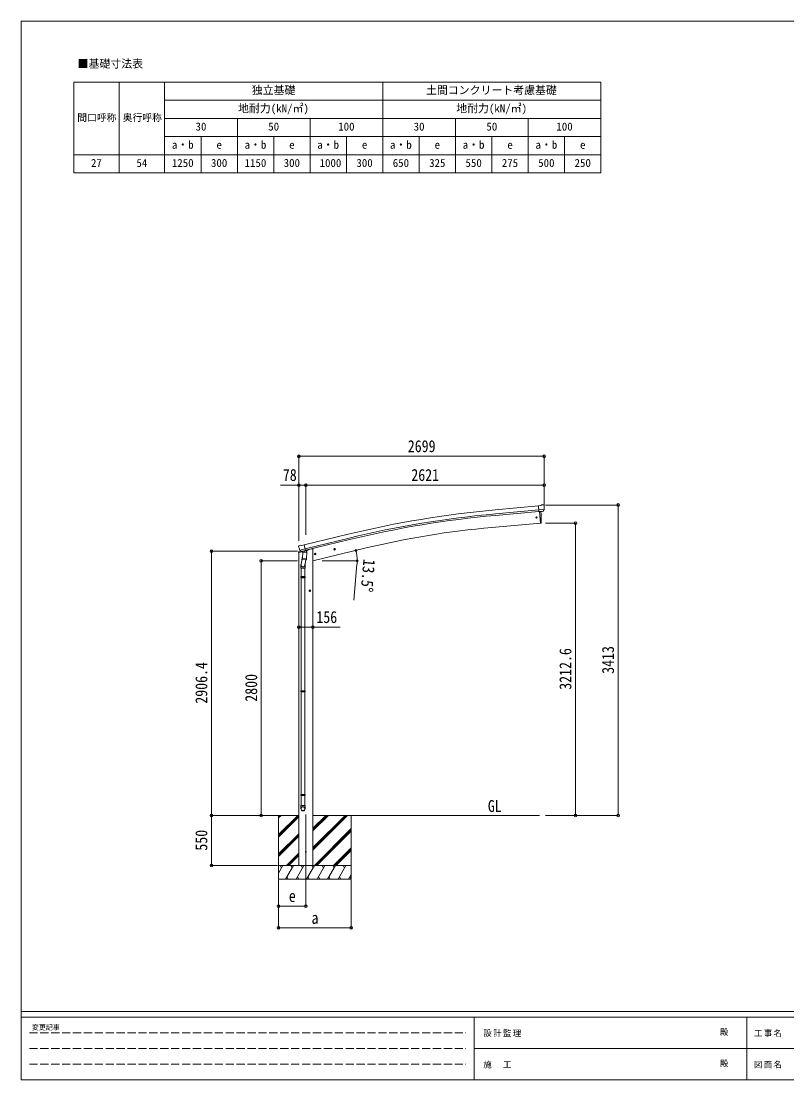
# Model space of a CAD drawing. Units: millimetres at full size, sheet at 1:30. Extents: x -8385 to 8479, y -5853 to 5787.
# Drawn here: x -8385 to 38, y -5853 to 5787 of the extents above; entities that cross this region are included whole.
import ezdxf
from ezdxf.enums import TextEntityAlignment as Align

# ---------------------------------------------------------------- set-up
doc = ezdxf.new("R2010")
doc.units = ezdxf.units.MM
doc.header["$LTSCALE"] = 30
doc.header["$PDMODE"] = 32
doc.header["$PDSIZE"] = 30
doc.linetypes.add('DASHED3', pattern=[4, 3, -1])
for name, color, linetype, lineweight in [('0-0_0', 7, 'Continuous', 9), ('0-1_本体', 4, 'Continuous', 9), ('0-2_部品', 7, 'Continuous', 9), ('0-8_PARTS2', 2, 'Continuous', 9), ('0-A_寸法', 6, 'Continuous', 9), ('F-0_240', 7, 'Continuous', 9)]:
    doc.layers.add(name, color=color, linetype=linetype, lineweight=lineweight)
doc.styles.add('ＭＳ ゴシック', font='')
doc.styles.get('ＭＳ ゴシック').set_extended_font_data('MS Gothic')

msp = doc.modelspace()

# ---------------------------------------------------------------- linework, layer by layer
at = {"layer": '0-0_0', "color": 6}
for p, q in [((-1818.1, -2945.47), (-1818.1, 467.53)), ((-2287.12, 267.13), (-2287.12, -2945.47))]:
    msp.add_line(p, q, dxfattribs=at)
at = {"layer": '0-0_0'}
for p, q in [((-5927.78, -2945.47), (-5331.45, -2945.47)), ((-5553.7, -2945.47), (-5553.7, -3645.47)), ((-5553.7, -3156.7), (-5342.47, -2945.47)), ((-5553.7, -2972.85), (-5526.32, -2945.47)), ((-5553.7, -2958.71), (-5540.46, -2945.47)), ((-5553.7, -3170.84), (-5331.45, -2948.59)), ((-5553.7, -3184.98), (-5331.45, -2962.74)), ((-5175.95, -3327.73), (-4793.68, -2945.47)), ((-5175.95, -3299.45), (-4821.97, -2945.47)), ((-5175.95, -3313.59), (-4807.83, -2945.47)), ((-5175.95, -3115.6), (-5005.82, -2945.47)), ((-5175.95, -3101.46), (-5019.96, -2945.47)), ((-5175.95, -3087.32), (-5034.1, -2945.47)), ((-5175.95, -2945.47), (-2681.22, -2945.47)), ((-4753.7, -2945.47), (-4753.7, -3645.47)), ((-5159.84, -3495.47), (-4753.7, -3089.33)), ((-5145.7, -3495.47), (-4753.7, -3103.48)), ((-5131.55, -3495.47), (-4753.7, -3117.62)), ((-5553.7, -3368.83), (-5331.45, -3146.58)), ((-5553.7, -3382.97), (-5331.45, -3160.73)), ((-5553.7, -3397.12), (-5331.45, -3174.87)), ((-5468.21, -3495.47), (-5331.45, -3358.71)), ((-5454.06, -3495.47), (-5331.45, -3372.86)), ((-4947.71, -3495.47), (-4753.7, -3301.46)), ((-4933.56, -3495.47), (-4753.7, -3315.61)), ((-4919.42, -3495.47), (-4753.7, -3329.75)), ((-5439.92, -3495.47), (-5331.45, -3387)), ((-4753.7, -3495.47), (-5553.7, -3495.47)), ((-5553.7, -3579.3), (-5505.3, -3495.47)), ((-5520.3, -3521.45), (-5535.3, -3495.47)), ((-5476.43, -3645.47), (-5389.83, -3495.47)), ((-5404.83, -3521.45), (-5419.83, -3495.47)), ((-5360.96, -3645.47), (-5274.36, -3495.47)), ((-5289.36, -3521.45), (-5304.36, -3495.47)), ((-5245.49, -3645.47), (-5158.89, -3495.47)), ((-5173.89, -3521.45), (-5188.89, -3495.47)), ((-5130.02, -3645.47), (-5043.42, -3495.47)), ((-5058.42, -3521.45), (-5073.42, -3495.47)), ((-5014.55, -3645.47), (-4927.95, -3495.47)), ((-4957.95, -3495.47), (-4942.95, -3521.45)), ((-4899.08, -3645.47), (-4812.48, -3495.47)), ((-4827.48, -3521.45), (-4842.48, -3495.47)), ((-4783.61, -3645.47), (-4753.7, -3593.66)), ((-5553.7, -3645.47), (-4753.7, -3645.47)), ((-5461.43, -3619.49), (-5446.43, -3645.47)), ((-5345.96, -3619.49), (-5330.96, -3645.47)), ((-5230.49, -3619.49), (-5215.49, -3645.47)), ((-5115.02, -3619.49), (-5100.02, -3645.47)), ((-4999.55, -3619.49), (-4984.55, -3645.47)), ((-4884.08, -3619.49), (-4869.08, -3645.47)), ((-4768.61, -3619.49), (-4753.61, -3645.47))]:
    msp.add_line(p, q, dxfattribs=at)
at = {"layer": '0-1_本体'}
for p, q in [((-2694.34, 456.93), (-3171.85, 413.73)), ((-2690.58, 413.93), (-3167.96, 370.74)), ((-2689.11, 397.16), (-3166.44, 353.98)), ((-2681.87, 394.77), (-2670.71, 267.17)), ((-3208.65, 220.11), (-2670.71, 267.17)), ((-5271.18, 28.12), (-4788.3, 145.6)), ((-5261.1, -13.85), (-4778.09, 103.62)), ((-5257.17, -30.23), (-4774.11, 87.26)), ((-5331.2, -55.18), (-5331.2, -3495.47)), ((-5175.7, -145.47), (-4590.02, -4.86)), ((-5175.7, -15.47), (-5175.7, -3495.47)), ((-5210.2, -484.97), (-5210.2, -464.97)), ((-5200.2, -474.97), (-5220.2, -474.97)), ((-5210.2, -467.47), (-5216.7, -471.22)), ((-5216.7, -471.22), (-5216.7, -478.73)), ((-5216.7, -478.73), (-5210.2, -482.48)), ((-5203.7, -471.22), (-5210.2, -467.47))]:
    msp.add_line(p, q, dxfattribs=at)
at = {"layer": '0-1_本体', "color": 6}
msp.add_line((-5175.45, -875.65), (-5331.45, -875.65), dxfattribs=at)
at = {"layer": '0-1_本体'}
for points in [[(-5175.7, -15.47), (-5195.7, -15.47), (-5229.21, -23.52)], [(-5210.2, -482.48), (-5203.7, -478.73), (-5203.7, -471.22)]]:
    msp.add_lwpolyline(points, dxfattribs=at)
for radius in [8.5, 7.7, 6.5]:
    msp.add_circle((-5210.2, -474.97), radius, dxfattribs=at)
for centre, radius, start, end in [((-2175.72, -10596.28), 11054.98, 95.16866, 103.66973), ((-2175.72, -10596.28), 11011.82, 95.16974, 103.66973), ((-2175.72, -10596.28), 10994.98, 95.16974, 103.66973), ((-2385.67, -9186.67), 9442.71, 95.00001, 103.5)]:
    msp.add_arc(centre, radius, start, end, dxfattribs=at)
at = {"layer": '0-2_部品', "lineweight": 18}
for p, q in [((-7806.8, 5118.46), (-2006.8, 5118.46)), ((-7806.8, 5118.46), (-7806.8, 4118.46)), ((-7306.8, 5118.46), (-7306.8, 4118.46)), ((-4406.8, 5118.46), (-4406.8, 4118.46)), ((-6806.8, 4918.46), (-2006.8, 4918.46)), ((-6806.8, 4718.46), (-2006.8, 4718.46)), ((-3606.8, 4718.46), (-3606.8, 4118.46)), ((-6806.8, 4518.46), (-2006.8, 4518.46)), ((-3206.8, 4518.46), (-3206.8, 4118.46)), ((-2406.8, 4518.46), (-2406.8, 4118.46))]:
    msp.add_line(p, q, dxfattribs=at)
at = {"layer": '0-2_部品'}
for p, q in [((-2667.96, 461.38), (-2656.24, 468.14)), ((-2641.33, 469.73), (-2655, 468.53)), ((-2632.2, 463.98), (-2637.68, 468.58)), ((-2667.96, 461.38), (-2694.52, 459.05)), ((-2688.87, 394.39), (-2694.52, 459.05)), ((-2631.66, 419.09), (-2690.58, 413.93)), ((-2678.9, 395.26), (-2688.87, 394.39)), ((-2681.89, 395), (-2670.73, 267.4)), ((-2645.3, 398.2), (-2653, 397.53)), ((-2642.91, 399.6), (-2631.98, 418.54)), ((-2631.14, 461.94), (-2631.02, 460.59)), ((-2670.73, 267.4), (-2668.67, 267.65)), ((-5332.88, 12.54), (-5332.61, 11.39)), ((-5328.67, 21.11), (-5332.52, 14.82)), ((-5325.57, 23.36), (-5312.39, 26.53)), ((-5297.83, 23.85), (-5311.09, 26.55)), ((-5297.83, 23.85), (-5271.9, 30.08)), ((-5334.01, -55.79), (-5291.31, -45.54)), ((-5334.01, -48.9), (-5334.01, -55.79)), ((-5305.51, -39.69), (-5331.71, -45.99)), ((-5318.83, -27.77), (-5261.32, -13.96)), ((-5301.98, -42.68), (-5318.36, -28.19)), ((-5290.39, -92.2), (-5306.3, -188.37)), ((-5299.27, -43.24), (-5291.75, -41.44)), ((-5298.43, -43.14), (-5296.9, -42.77)), ((-5296.9, -42.77), (-5260.2, -33.96)), ((-5295.06, -43), (-5295.12, -43.74)), ((-5294.36, -44.78), (-5268.55, -51.22)), ((-5287.44, -50.13), (-5292.12, -116.96)), ((-5241.76, -53.32), (-5287.44, -50.13)), ((-5285.67, -46.95), (-5285.9, -50.23)), ((-5266.15, -35.78), (-5267.17, -50.39)), ((-5260.2, -33.96), (-5258.67, -33.59)), ((-5257.12, -31.49), (-5256.17, -31.55)), ((-5256.17, -31.55), (-5242.86, -46.87)), ((-5252.18, -36.15), (-5233.29, -31.61)), ((-5246.43, -120.16), (-5241.76, -53.32)), ((-5242.86, -46.87), (-5243.3, -53.21)), ((-5229.46, -23.44), (-5229.46, -26.75)), ((-5161.14, -73.01), (-5141.69, -68.34)), ((-5156.58, -65.23), (-5158.71, -72.43)), ((-5149.28, -63.48), (-5156.58, -65.23)), ((-5149.08, -80.4), (-5153.75, -60.95)), ((-5144.12, -68.93), (-5149.28, -63.48)), ((-5146.25, -76.12), (-5144.12, -68.93)), ((-4947.22, -21.65), (-4927.77, -16.99)), ((-4942.66, -13.88), (-4944.79, -21.07)), ((-4935.36, -12.12), (-4942.66, -13.88)), ((-4935.16, -29.04), (-4939.83, -9.6)), ((-4930.19, -17.57), (-4935.36, -12.12)), ((-4932.33, -24.76), (-4930.19, -17.57)), ((-5308.45, -225.53), (-5308.45, -191.18)), ((-5262.45, -225.53), (-5308.45, -225.53)), ((-5306.45, -225.53), (-5306.45, -319.53)), ((-5292.98, -129.43), (-5292.1, -116.96)), ((-5292.58, -130.79), (-5292.58, -130.79)), ((-5246.43, -120.16), (-5292.12, -116.96)), ((-5291.13, -131.57), (-5249.44, -134.48)), ((-5254.86, -134.1), (-5265.6, -197.69)), ((-5264.45, -225.53), (-5264.45, -319.53)), ((-5262.45, -190.87), (-5262.45, -225.53)), ((-5246.44, -120.16), (-5247.33, -132.85)), ((-5308.45, -321.53), (-5307.45, -319.53)), ((-5262.45, -321.53), (-5308.45, -321.53)), ((-5262.45, -329.53), (-5308.45, -329.53)), ((-5263.45, -319.53), (-5307.45, -319.53)), ((-5263.45, -331.53), (-5307.45, -331.53)), ((-5306.45, -331.53), (-5306.45, -1575.72)), ((-5264.45, -331.53), (-5264.45, -1575.72)), ((-5262.45, -321.53), (-5263.45, -319.53)), ((-5262.45, -329.53), (-5263.45, -331.53)), ((-5262.45, -321.53), (-5262.45, -329.53)), ((-5209.95, -485.59), (-5209.95, -465.59)), ((-5199.95, -475.59), (-5219.95, -475.59)), ((-5209.95, -468.09), (-5216.45, -471.84)), ((-5216.45, -471.84), (-5216.45, -479.34)), ((-5216.45, -479.34), (-5209.95, -483.1)), ((-5203.45, -471.84), (-5209.95, -468.09)), ((-5308.45, -1577.72), (-5307.45, -1575.72)), ((-5262.45, -1577.72), (-5308.45, -1577.72)), ((-5262.45, -1585.72), (-5308.45, -1585.72)), ((-5263.45, -1575.72), (-5307.45, -1575.72)), ((-5263.45, -1587.72), (-5307.45, -1587.72)), ((-5306.45, -1587.72), (-5306.45, -2715.9)), ((-5264.45, -1587.72), (-5264.45, -2715.9)), ((-5262.45, -1577.72), (-5263.45, -1575.72)), ((-5262.45, -1585.72), (-5263.45, -1587.72)), ((-5262.45, -1577.72), (-5262.45, -1585.72)), ((-5308.45, -2717.9), (-5307.45, -2715.9)), ((-5262.45, -2717.9), (-5308.45, -2717.9)), ((-5262.45, -2725.9), (-5308.45, -2725.9)), ((-5263.45, -2715.9), (-5307.45, -2715.9)), ((-5263.45, -2727.9), (-5307.45, -2727.9)), ((-5306.45, -2727.9), (-5306.45, -2837.9)), ((-5264.45, -2727.9), (-5264.45, -2837.9)), ((-5262.45, -2717.9), (-5263.45, -2715.9)), ((-5262.45, -2725.9), (-5263.45, -2727.9)), ((-5262.45, -2717.9), (-5262.45, -2725.9)), ((-5308.45, -2872.05), (-5308.45, -2837.9)), ((-5262.45, -2837.9), (-5308.45, -2837.9)), ((-5262.45, -2872.05), (-5262.45, -2837.9))]:
    msp.add_line(p, q, dxfattribs=at)
at = {"layer": '0-2_部品', "lineweight": 18}
for points in [[(-6806.8, 5118.46), (-6806.8, 4918.46), (-6806.8, 4318.46), (-6806.8, 4118.46)], [(-2006.8, 5118.46), (-2006.8, 4518.46), (-2006.8, 4118.46)], [(-6006.8, 4718.46), (-6006.8, 4518.46), (-6006.8, 4118.46)], [(-5206.8, 4718.46), (-5206.8, 4518.46), (-5206.8, 4118.46)], [(-2806.8, 4718.46), (-2806.8, 4318.46), (-2806.8, 4118.46)], [(-6406.8, 4518.46), (-6406.8, 4318.46), (-6406.8, 4118.46)], [(-5606.8, 4518.46), (-5606.8, 4318.46), (-5606.8, 4118.46)], [(-4806.8, 4518.46), (-4806.8, 4318.46), (-4806.8, 4118.46)], [(-4006.8, 4518.46), (-4006.8, 4318.46), (-4006.8, 4118.46)], [(-7806.8, 4318.46), (-6806.8, 4318.46), (-2006.8, 4318.46)], [(-7806.8, 4118.46), (-7306.8, 4118.46), (-4406.8, 4118.46), (-2806.8, 4118.46), (-2006.8, 4118.46)]]:
    msp.add_lwpolyline(points, dxfattribs=at)
at = {"layer": '0-2_部品'}
for points in [[(-2678.9, 395.26), (-2678.63, 395.2), (-2653.26, 397.42), (-2653, 397.53)], [(-2631.59, 419.72), (-2631.87, 418.73), (-2631.98, 418.54)], [(-5266.47, -35.37), (-5256.74, -33.04), (-5271.9, 30.08)], [(-5319.1, -27.19), (-5318.52, -28.03), (-5318.36, -28.19)], [(-5266.47, -35.37), (-5266.7, -35.52), (-5291.47, -41.47), (-5291.75, -41.44)], [(-5158.71, -72.43), (-5153.55, -77.87), (-5146.25, -76.12)], [(-4944.79, -21.07), (-4939.62, -26.52), (-4932.33, -24.76)], [(-5308.45, -321.53), (-5308.45, -329.53), (-5307.45, -331.53)], [(-5209.95, -483.1), (-5203.45, -479.34), (-5203.45, -471.84)], [(-5308.45, -1577.72), (-5308.45, -1585.72), (-5307.45, -1587.72)], [(-5308.45, -2717.9), (-5308.45, -2725.9), (-5307.45, -2727.9)]]:
    msp.add_lwpolyline(points, dxfattribs=at)
for centre, radius in [((-2716.42, 330.66), 6.5), ((-5151.41, -70.68), 8.5), ((-5151.41, -70.68), 7.7), ((-5151.41, -70.68), 6.5), ((-4937.49, -19.32), 8.5), ((-4937.49, -19.32), 7.7), ((-4937.49, -19.32), 6.5), ((-5209.95, -475.59), 8.5), ((-5209.95, -475.59), 7.7), ((-5209.95, -475.59), 6.5)]:
    msp.add_circle(centre, radius, dxfattribs=at)
at = {"layer": '0-2_部品', "color": 4}
msp.add_circle((-5253.45, -3345.47), 4.5, dxfattribs=at)
at = {"layer": '0-2_部品'}
for centre, radius, start, end in [((-2654.74, 465.55), 3, 95, 120), ((-2640.9, 464.75), 5, 50.00648, 94.99352), ((-3564.49, 323.21), 900, 356.63919, 4.64986), ((-2832.65, 442.95), 202.4, 353.4085, 5), ((-2669.04, 270.63), 3, 277, 356.63919), ((-5135.8, 58.64), 202.4, 193.5, 205.09125), ((-5324.4, 18.5), 5, 103.5, 148.5), ((-5311.69, 23.61), 3, 78.5, 103.5), ((-5331.01, -48.9), 3, 103.5, 180), ((-5298.55, -42.65), 0.5, 248.23754, 283.5), ((-5295.56, -42.96), 0.5, 356, 103.5), ((-5294.12, -43.81), 1, 176, 256), ((-5268.19, -50.25), 1.03, 250.03897, 351.96569), ((-5265.55, -35.86), 0.604, 100.59842, 172.20595), ((-5258.79, -33.11), 0.5, 283.5, 318.76246), ((-5234.46, -26.75), 5, 283.5, 0), ((-5278.45, -191.18), 30, 177.45142, 180), ((-5291.04, -129.6), 1.95, 175.04017, 217.47766), ((-5290.99, -129.57), 2, 217.40962, 266), ((-5249.3, -132.49), 2, 266, 349.46843)]:
    msp.add_arc(centre, radius, start, end, dxfattribs=at)
for centre, major_axis, ratio, start_param, end_param in [((-2626.81, 465.98), (-15.35, 3.44), 0.101033, 5.97514262, 5.97537366), ((-2645.57, 401.2), (1.62, -2.54), 0.997631, 5.80419048, 5.89294842), ((-2645.64, 401.31), (-3.5, 2.17), 0.650902, 2.11455212, 2.18736272), ((-2645.51, 401.11), (1.62, -2.54), 0.997631, 5.96575902, 6.76218013), ((-2634.13, 461.68), (2.71, -1.31), 0.997474, 0.53665673, 1.32256522), ((-5329.96, 13.25), (-1.57, -2.57), 0.99628, 4.71238898, 5.49965061), ((-5299.99, -40.42), (-0.73, -2.92), 0.997631, 5.80419048, 6.60061159), ((-5299.93, -40.2), (2.63, 3.16), 0.650902, 4.09582259, 4.16863319), ((-5299.97, -40.32), (-0.73, -2.92), 0.997631, 0.39023689, 0.47899483), ((-5285.45, -190.87), (23, 0), 0.996195, 2.55602575, 6.56630284), ((-5285.45, -190.87), (21, 0), 0.996195, 2.93491471, 5.95123941), ((-5285.45, -2870.3), (-23, 0), 0.996195, 3.14159265, 6.28318531), ((-5285.45, -2872.05), (-23, 0), 0.996195, 3.14159265, 6.28318531), ((-5285.45, -2872.05), (0, -23.43), 0.981806, 4.71238898, 7.85398163)]:
    msp.add_ellipse(centre, major_axis=major_axis, ratio=ratio, start_param=start_param, end_param=end_param, dxfattribs=at)
msp.add_ellipse((-5285.45, -2872.05), major_axis=(21, 0), ratio=0.996195, dxfattribs=at)
at = {"layer": '0-8_PARTS2'}
msp.add_line((-5253.45, -2936.26), (-5253.45, -3695.47), dxfattribs=at)
at = {"layer": '0-A_寸法'}
for p, q in [((-5331.45, 1002.89), (-2632.45, 1002.89)), ((-2632.45, 1002.89), (-2632.45, 686.27)), ((-5331.45, 686.27), (-5331.45, 74.04)), ((-5331.45, 686.27), (-5253.45, 686.27)), ((-5253.45, 686.27), (-5253.45, 138.41)), ((-5253.45, 686.27), (-2632.45, 686.27)), ((-2632.45, 686.27), (-2632.45, 457.26)), ((-1818.1, 467.53), (-2615.94, 467.53)), ((-2287.12, 267.13), (-2615.94, 267.13)), ((-6292.02, -39.07), (-5346.94, -39.07)), ((-6292.02, -2945.47), (-6292.02, -39.07)), ((-5744.05, -145.47), (-5346.94, -145.47)), ((-5744.05, -2945.47), (-5744.05, -145.47)), ((-5074.95, -145.47), (-4688.09, -145.47)), ((-4690.95, -187.93), (-4725.31, -580.43)), ((-5175.45, -875.65), (-4875.45, -875.65)), ((-6292.02, -2945.47), (-5563.91, -2945.47)), ((-6292.02, -3495.47), (-6292.02, -2945.47)), ((-2287.12, -2945.47), (-2615.94, -2945.47)), ((-1818.1, -2945.47), (-2287.12, -2945.47)), ((-6292.02, -3495.47), (-5563.91, -3495.47)), ((-5553.7, -4181.84), (-5553.7, -3652.89)), ((-5553.7, -3941.86), (-5553.7, -3652.89)), ((-5253.45, -3941.86), (-5253.45, -3652.89)), ((-4753.7, -4181.84), (-4753.7, -3652.89)), ((-5253.45, -3941.86), (-5553.7, -3941.86)), ((-5553.7, -4181.84), (-4753.7, -4181.84))]:
    msp.add_line(p, q, dxfattribs=at)
msp.add_lwpolyline([(-5331.45, 1002.89), (-5331.45, 686.27), (-5531.45, 686.27)], dxfattribs=at)
for centre in [(-4702.55, -31.82), (-4689.09, -145.47)]:
    msp.add_circle(centre, 10.62, dxfattribs=at)
for start, end in [(0, 13.5), (354.99678, 0)]:
    msp.add_arc((-5175.95, -145.47), 486.86, start, end, dxfattribs=at)
for p in [(-5331.45, 1002.89), (-2632.45, 1002.89), (-5331.45, 686.27), (-5253.45, 686.27), (-2632.45, 686.27), (-1818.1, 467.53), (-2287.12, 267.13), (-6292.02, -39.07), (-5744.05, -145.47), (-5331.45, -875.65), (-5175.45, -875.65), (-6292.02, -2945.47), (-5744.05, -2945.47), (-2287.12, -2945.47), (-1818.1, -2945.47), (-6292.02, -3495.47), (-5553.7, -3941.86), (-5253.45, -3941.86), (-5553.7, -4181.84), (-4753.7, -4181.84)]:
    msp.add_point(p, dxfattribs=at)
at = {"layer": 'F-0_240', "color": 5}
for p, q in [((-8385.45, 5787.34), (-8385.45, -5852.66)), ((-8385.45, 5787.34), (8054.55, 5787.34)), ((-8385.45, -5102.66), (8054.55, -5102.66)), ((-8385.45, -5162.66), (5387.79, -5162.66)), ((-3402.21, -5162.66), (-3402.21, -5852.66)), ((-402.21, -5162.66), (-402.21, -5852.66)), ((-3402.21, -5507.66), (2747.79, -5507.66)), ((-8385.45, -5852.66), (8054.55, -5852.66))]:
    msp.add_line(p, q, dxfattribs=at)
at = {"layer": 'F-0_240', "color": 4, "linetype": 'DASHED3'}
for p, q in [((-8295.46, -5335.16), (-3492.21, -5335.16)), ((-8295.46, -5507.66), (-3492.21, -5507.66)), ((-8295.46, -5680.16), (-3492.21, -5680.16))]:
    msp.add_line(p, q, dxfattribs=at)

# ---------------------------------------------------------------- texts
at = {"layer": '0-0_0', "style": 'ＭＳ ゴシック', "width": 0.85}
msp.add_text('GL', height=132, dxfattribs=at).set_placement((-3251.25, -2947.91), align=Align.BOTTOM_LEFT)
at = {"layer": '0-2_部品', "style": 'ＭＳ ゴシック'}
for s, height, p in [('■基礎寸法表', 87.98, (-7764, 5249.48)), ('独立基礎', 87.98, (-5848.47, 4958.04)), ('土間コンクリート考慮基礎', 87.98, (-3931.8, 4958.04)), ('地耐力(kN/㎡)', 87.98, (-5999.51, 4758.04)), ('地耐力(kN/㎡)', 87.98, (-3599.51, 4758.04)), ('間口呼称', 76.98, (-7768.47, 4665.54)), ('奥行呼称', 76.98, (-7268.47, 4665.54)), ('30', 87.98, (-6467.22, 4558.04)), ('50', 87.98, (-5667.22, 4558.04)), ('100', 87.98, (-4897.43, 4558.04)), ('30', 87.98, (-4067.22, 4558.04)), ('50', 87.98, (-3267.22, 4558.04)), ('100', 87.98, (-2497.43, 4558.04)), ('a・b', 87.98, (-6727.64, 4358.04)), ('e', 87.98, (-6237.01, 4358.04)), ('a・b', 87.98, (-5927.64, 4358.04)), ('e', 87.98, (-5437.01, 4358.04)), ('a・b', 87.98, (-5127.64, 4358.04)), ('e', 87.98, (-4637.01, 4358.04)), ('a・b', 87.98, (-4327.64, 4358.04)), ('e', 87.98, (-3837.01, 4358.04)), ('a・b', 87.98, (-3527.64, 4358.04)), ('e', 87.98, (-3037.01, 4358.04)), ('a・b', 87.98, (-2727.64, 4358.04)), ('e', 87.98, (-2237.01, 4358.04)), ('27', 87.98, (-7617.22, 4158.04)), ('54', 87.98, (-7117.22, 4158.04)), ('1250', 87.98, (-6727.64, 4158.04)), ('300', 87.98, (-6297.43, 4158.04)), ('1150', 87.98, (-5927.64, 4158.04)), ('300', 87.98, (-5497.43, 4158.04)), ('1000', 87.98, (-5102.43, 4158.04)), ('300', 87.98, (-4697.43, 4158.04)), ('650', 87.98, (-4297.43, 4158.04)), ('325', 87.98, (-3897.43, 4158.04)), ('550', 87.98, (-3497.43, 4158.04)), ('275', 87.98, (-3097.43, 4158.04)), ('500', 87.98, (-2697.43, 4158.04)), ('250', 87.98, (-2297.43, 4158.04))]:
    msp.add_text(s, height=height, dxfattribs=at).set_placement(p, align=Align.BOTTOM_LEFT)
at = {"layer": '0-A_寸法', "color": 7, "style": 'ＭＳ ゴシック', "width": 0.85}
for s, p in [('2699', (-4131.95, 1008.89)), ('78', (-5506.45, 692.27)), ('2621', (-4092.95, 692.27)), ('156', (-5137.95, -869.65)), ('e', (-5441.2, -3936.86)), ('a', (-5191.2, -4176.84))]:
    msp.add_text(s, height=132, dxfattribs=at).set_placement(p, align=Align.BOTTOM_LEFT)
for s, rotation, p in [('13.5°', 264.997, (-4658.69, -120.49)), ('3212.6', 90, (-2293.12, -1564.17)), ('3413', 90, (-1824.1, -1388.97)), ('2906.4', 90, (-6298.02, -1717.27)), ('2800', 90, (-5750.05, -1695.47)), ('550', 90, (-6298.02, -3332.97))]:
    msp.add_text(s, height=132, rotation=rotation, dxfattribs=at).set_placement(p, align=Align.BOTTOM_LEFT)
at = {"layer": 'F-0_240', "style": 'ＭＳ ゴシック'}
for s, height, p in [('変更記事', 54.99, (-8268.23, -5320.16)), ('殿', 65.98, (-697.92, -5380.16)), ('殿', 65.98, (-697.92, -5725.16))]:
    msp.add_text(s, height=height, dxfattribs=at).set_placement(p, align=Align.BOTTOM_LEFT)
at = {"layer": 'F-0_240', "char_height": 65.98, "attachment_point": 7, "style": 'ＭＳ ゴシック'}
for s, insert in [('\\T1.17;設計監理', (-3300.89, -5380.16)), ('\\T1.17;工事名', (-323.11, -5380.16)), ('\\T1.17;施\u3000工', (-3300.89, -5725.16)), ('\\T1.17;図面名', (-323.11, -5725.16))]:
    msp.add_mtext(s, dxfattribs=dict(at, insert=insert))

doc.saveas('drawing.dxf')
